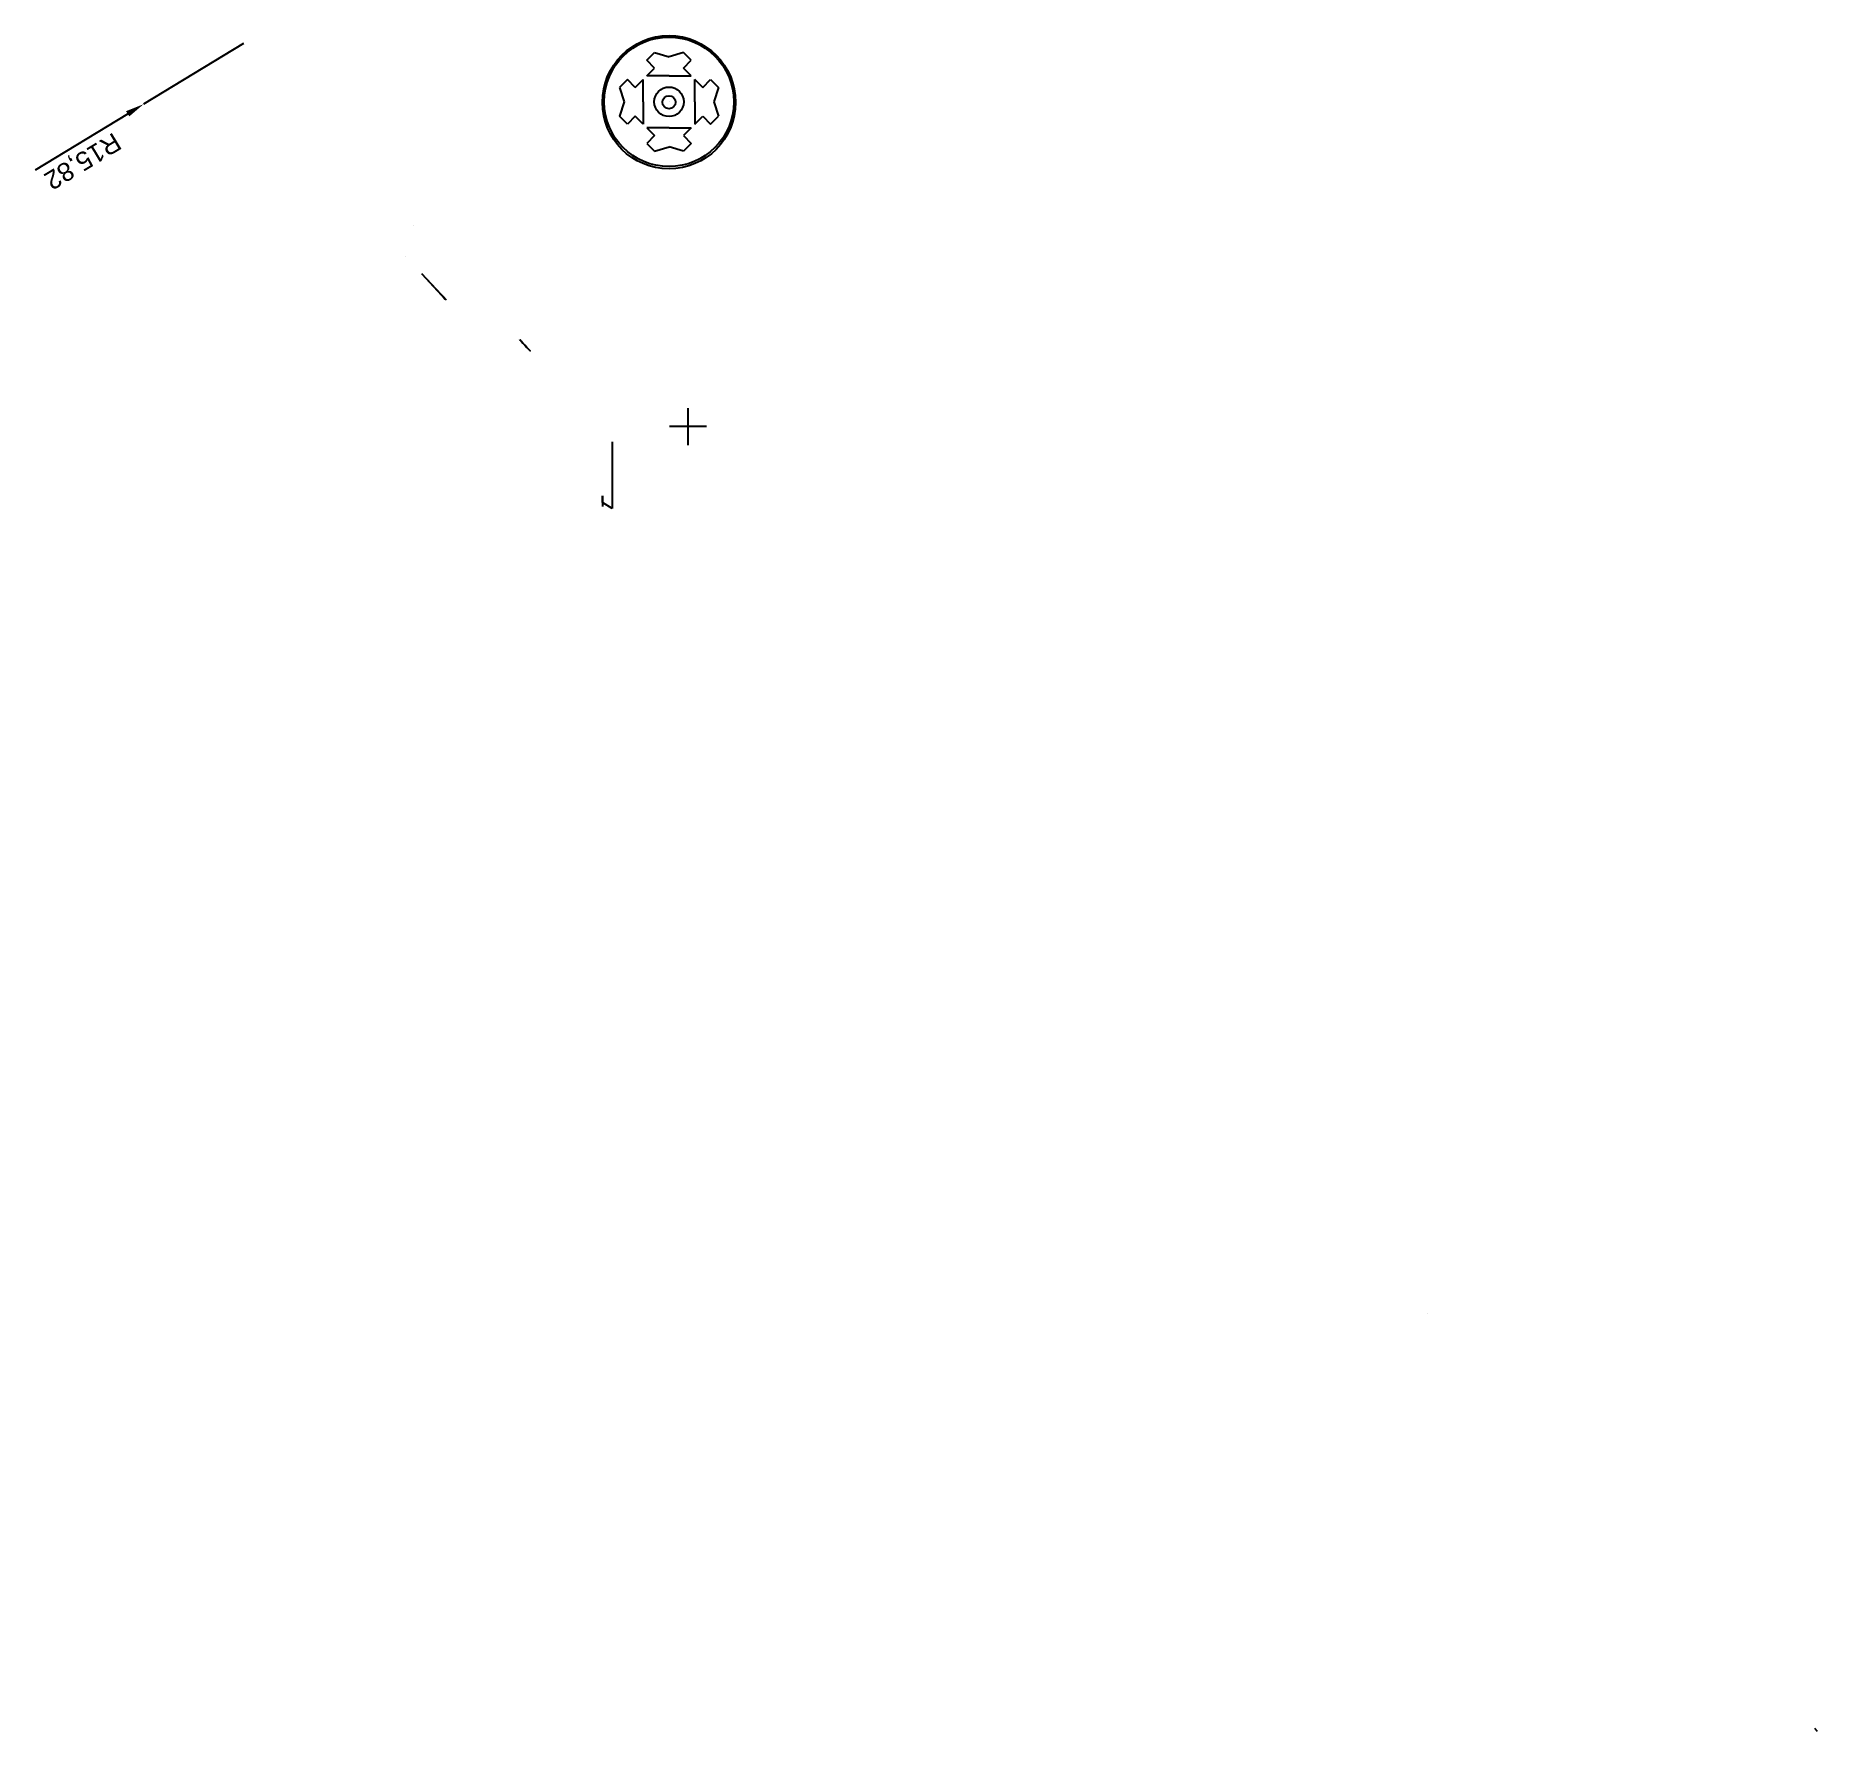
# Model space of a CAD drawing. Header units: millimetres. Extents: x -77 to 164, y -211 to 18.
import ezdxf

# ---------------------------------------------------------------- set-up
doc = ezdxf.new("R2010")
doc.units = ezdxf.units.MM
doc.layers.get('0').update_dxf_attribs({"true_color": 0xc2ced6})
doc.styles.get("Standard").update_dxf_attribs({"font": 'arial.ttf'})
doc.dimstyles.new('ISO-25', dxfattribs={"dimtxt": 2.5, "dimasz": 2.5, "dimexe": 1.25, "dimexo": 0.625, "dimtad": 1, "dimtxsty": 'Standard', "dimcen": 2.5, "dimadec": 0, "dimazin": 0, "dimtfac": 1, "dimtmove": 0, "dimatfit": 3, "dimfxl": 1, "dimarcsym": 0})

# ---------------------------------------------------------------- blocks, each defined once
blk = doc.blocks.new('*D5')
at = {"color": 0, "lineweight": -2, "transparency": 16777216}
for p, q in [((-48.49, 16.95), (-62, 8.74)), ((-76.58, -0.11), (-64.14, 7.44))]:
    blk.add_line(p, q, dxfattribs=at)
at = {"color": 0, "transparency": 16777216}
blk.add_solid([(-63.92, 7.09), (-64.36, 7.8), (-62, 8.74)], dxfattribs=at)
at = {"layer": 'Defpoints', "color": 0, "transparency": 16777216}
for p in [(-48.49, 16.95), (-62, 8.74)]:
    blk.add_point(p, dxfattribs=at)
at = {"color": 0, "transparency": 16777216, "insert": (-70.32, 1.2), "char_height": 2.5, "attachment_point": 5, "rotation": 211.2771}
blk.add_mtext('R15,82', dxfattribs=at)

msp = doc.modelspace()

# ---------------------------------------------------------------- linework, layer by layer
for p, q in [((6, 14.681), (7.061, 15.742)), ((7.061, 13.62), (6, 14.681)), ((7.061, 15.742), (9, 15.122)), ((10.939, 15.742), (9, 15.122)), ((12, 14.681), (10.939, 15.742)), ((10.939, 13.62), (12, 14.681)), ((3.379, 12.06), (2.318, 10.999)), ((4.439, 10.999), (3.379, 12.06)), ((4.439, 10.999), (5.5, 12.06)), ((5.5, 9.06), (5.5, 12.06)), ((6, 12.56), (7.061, 13.62)), ((9, 12.56), (6, 12.56)), ((9, 12.56), (12, 12.56)), ((12, 12.56), (10.939, 13.62)), ((12.5, 9.06), (12.5, 12.06)), ((12.5, 12.06), (13.561, 10.999)), ((13.561, 10.999), (12.5, 12.06)), ((13.561, 10.999), (14.621, 12.06)), ((14.621, 12.06), (15.682, 10.999)), ((2.318, 10.999), (2.938, 9.06)), ((15.682, 10.999), (15.062, 9.06)), ((2.938, 9.06), (2.318, 7.12)), ((5.5, 9.06), (5.5, 6.06)), ((9, 9.06), (9, 9.06)), ((9, 9.06), (9, 9.06)), ((12.5, 9.06), (12.5, 6.06)), ((15.062, 9.06), (15.682, 7.12)), ((3.379, 6.06), (2.318, 7.12)), ((4.439, 7.12), (3.379, 6.06)), ((5.5, 6.06), (4.439, 7.12)), ((9, 5.56), (6, 5.56)), ((6, 5.56), (7.061, 4.499)), ((9, 5.56), (12, 5.56)), ((12, 5.56), (10.939, 4.499)), ((12.5, 6.06), (13.561, 7.12)), ((13.561, 7.12), (14.621, 6.06)), ((14.621, 6.06), (15.682, 7.12)), ((7.061, 4.499), (6, 3.438)), ((6, 3.438), (7.061, 2.378)), ((7.061, 2.378), (9, 2.997)), ((10.939, 2.378), (9, 2.997)), ((10.939, 4.499), (12, 3.438)), ((12, 3.438), (10.939, 2.378)), ((11.568, -37.321), (11.568, -32.321)), ((14.068, -34.821), (9.068, -34.821))]:
    msp.add_line(p, q)
at = {"extrusion": (0.731349, 0.682004, 6.86799e-15)}
for p, q in [((-25.58, -7.608, -1.048), (-25.58, -7.608, -9.578)), ((-24.392, -14.19, -1.048), (-21.222, -17.589, -1.048)), ((-21.128, -17.69, -9.037), (-24.392, -14.19, -9.102)), ((-24.392, -14.19, -9.102), (-24.392, -14.19, -1.048)), ((-24.392, -14.19, -1.048), (-21.222, -17.589, -1.048)), ((-21.222, -17.589, -1.882), (-21.519, -17.271, -2.534)), ((-21.519, -17.271, -2.534), (-21.519, -17.271, -3.045)), ((-21.519, -17.271, -3.045), (-21.222, -17.589, -3.392)), ((-21.222, -17.589, -4.949), (-21.394, -17.405, -5.345)), ((-21.394, -17.405, -5.345), (-21.394, -17.405, -6.018)), ((-21.394, -17.405, -6.018), (-21.128, -17.69, -6.575)), ((-21.222, -17.589, -1.048), (-21.222, -17.589, -1.882)), ((-21.222, -17.589, -3.392), (-21.222, -17.589, -4.949)), ((-21.128, -17.69, -6.575), (-21.128, -17.69, -9.037)), ((-21.128, -17.69, -9.037), (-21.128, -17.69, -9.037)), ((111.479, -154.583, 8.919), (111.479, -154.583, 2.528))]:
    msp.add_line(p, q, dxfattribs=at)
at = {"extrusion": (0.731349, 0.682004, -2.14437e-16)}
msp.add_line((-26.644, -11.775, -1.048), (-26.644, -11.775, -8.848), dxfattribs=at)
at = {"extrusion": (1, -5.92119e-16, 0)}
for p, q in [((1.318, -36.868), (1.318, -45.868)), ((0, -45.083, 2.902), (0, -44.163, 3.442)), ((0, -44.163, 3.442), (0, -44.163, 5.207)), ((0, -44.163, 5.207), (0, -44.952, 5.528)), ((0, -44.952, 5.528), (0, -44.952, 6.754)), ((0, -44.952, 6.754), (0, -45.609, 7.282)), ((1.318, -45.868, 0.815), (0, -45.083, 1.413)), ((0, -45.083, 1.413), (0, -45.083, 2.902)), ((0, -45.609, 7.282), (0, -45.609, 8.566)), ((1.318, -45.868), (1.318, -45.868, 0.815))]:
    msp.add_line(p, q, dxfattribs=at)
at = {"extrusion": (0.731349, 0.682004, 6.86799e-15), "elevation": -23.897}
msp.add_lwpolyline([(-266.333, 8.833), (-265.814, 2.112)], dxfattribs=at)
for centre, radius in [((9, 9), 9), ((9, 9.06), 8.75), ((9, 9.06), 2), ((9, 9), 0.888)]:
    msp.add_circle(centre, radius)
at = {"extrusion": (0.731349, 0.682004, 2.77556e-15)}
msp.add_circle((-10.281, -1.551, -23.897), 1.034, dxfattribs=at)

# ---------------------------------------------------------------- dimensions: what is measured, and where the dimension line sits
dim = msp.add_radius_dim(center=(-48.486, 16.955, 8.839), mpoint=(-62.004, 8.743, 8.839), dimstyle='ISO-25')
dim.commit()
dim.dimension.update_dxf_attribs({"geometry": '*D5', "text_midpoint": (-71.429, 3.018, 8.839), "dimtype": 164})

doc.saveas('drawing.dxf')
